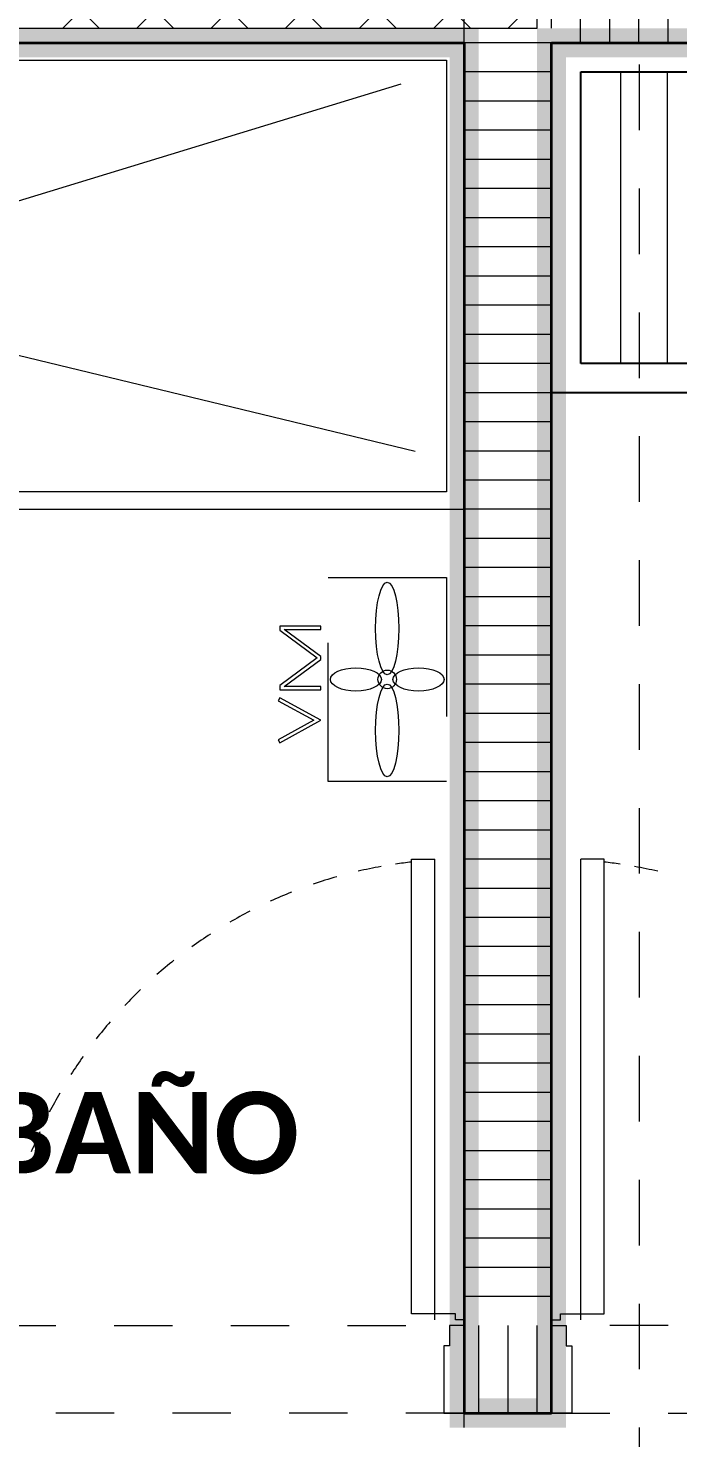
# Model space of a CAD drawing. Header units: metres. Extents: x -144 to 1000, y -717 to 29.
# Drawn here: x 836.01 to 837.124, y -564.261 to -561.844 of the extents above; entities that cross this region are included whole.
import ezdxf

# ---------------------------------------------------------------- set-up
doc = ezdxf.new("R2010")
doc.units = ezdxf.units.M
for name, pattern in [('Basculante', [0.11625, 0.075, -0.04125]), ('basculante modificado', [0.18, 0.1125, -0.0675]), ('Trazo_2_', [0.47625, 0.238125, -0.238125])]:
    doc.linetypes.add(name, pattern=pattern)
doc.layers.get('0').update_dxf_attribs({"color": 1})
doc.layers.add('00-MEDICION', color=30, linetype='Continuous')
for name, color, linetype, lineweight in [('A-DETL', 1, 'Continuous', 9), ('A-DETL-GENF', 1, 'Continuous', 9), ('A-DETL-GENF-HDLN', 1, 'Trazo_2_', 9), ('A-DETL-THIN', 1, 'Continuous', 9), ('A-DOOR', 1, 'Continuous', 9), ('A-DOOR-FRAM', 1, 'Continuous', 9), ('A-GENM', 1, 'Continuous', 9), ('A-WALL', 4, 'Continuous', 9), ('G-ANNO-TEXT', 2, 'Continuous', 9), ('P-SANR-FIXT', 1, 'Continuous', 9)]:
    doc.layers.add(name, color=color, linetype=linetype, lineweight=lineweight)
doc.layers.add('A-WALL-PATT', color=7, linetype='Continuous', lineweight=35, true_color=0x9c9c9c)
doc.styles.add('Calibri_B', font='calibrib.ttf', dxfattribs={"height": 0.165})

# ---------------------------------------------------------------- blocks, each defined once
blk = doc.blocks.new('H')
at = {"layer": 'A-WALL-PATT', "true_color": 0x747474}
h = blk.add_hatch(color=8, dxfattribs=at)
h.paths.add_polyline_path([(840.9053, -503.0254), (840.9116, -503.0254), (840.9116, -503.0004), (839.3866, -503.0004), (839.3866, -503.0254), (840.8816, -503.0254)])
h.paths.add_polyline_path([(839.2866, -503.0254), (839.2866, -503.0004), (838.8616, -503.0004), (838.8616, -503.0254), (839.2616, -503.0254)])
at = {"layer": 'A-DETL', "color": 7, "linetype": 'basculante modificado'}
for p, q in [((840.9117, -508.3754), (840.9117, -501.5754)), ((841.2117, -501.5754), (841.2117, -508.3754))]:
    blk.add_line(p, q, dxfattribs=at)
at = {"layer": 'A-DETL-GENF', "color": 251, "true_color": 0x535353}
for p, q in [((841.1803, -503.5754), (841.1803, -503.0754)), ((841.2603, -503.5754), (841.2603, -503.0754))]:
    blk.add_line(p, q, dxfattribs=at)
at = {"layer": 'A-DETL-GENF'}
for p, q in [((840.666, -504.0259), (840.5953, -504.0259)), ((840.5953, -504.0259), (840.5953, -504.033)), ((840.5953, -504.033), (840.6596, -504.0805)), ((840.666, -504.0781), (840.603, -504.0316)), ((840.603, -504.0316), (840.666, -504.0316)), ((840.666, -504.0316), (840.666, -504.0259)), ((840.6596, -504.0805), (840.5953, -504.1279)), ((840.603, -504.1293), (840.666, -504.0829)), ((840.666, -504.0829), (840.666, -504.0781)), ((840.5953, -504.1279), (840.5953, -504.135)), ((840.666, -504.1293), (840.603, -504.1293)), ((840.666, -504.135), (840.666, -504.1293)), ((840.5953, -504.149), (840.5926, -504.154)), ((840.5926, -504.154), (840.654, -504.1874)), ((840.5953, -504.135), (840.666, -504.135)), ((840.666, -504.1874), (840.5953, -504.149)), ((840.654, -504.1874), (840.5926, -504.2209)), ((840.5953, -504.2259), (840.666, -504.1874)), ((840.5926, -504.2209), (840.5953, -504.2259))]:
    blk.add_line(p, q, dxfattribs=at)
at = {"layer": 'A-DETL-GENF', "linetype": 'Basculante'}
for p, q in [((840.1116, -505.2254), (840.9116, -505.2254)), ((840.9116, -505.2254), (840.9116, -505.3754)), ((841.0616, -505.2254), (841.0616, -505.3754)), ((841.8616, -505.2254), (841.0616, -505.2254)), ((840.9116, -505.3754), (840.1116, -505.3754)), ((841.0616, -505.3754), (841.8616, -505.3754))]:
    blk.add_line(p, q, dxfattribs=at)
at = {"layer": 'A-DETL-GENF'}
blk.add_circle((840.7797, -504.1173), 0.0159, dxfattribs=at)
for centre, major_axis, ratio in [((840.7797, -504.0299), (0, -0.0795), 0.25), ((840.726, -504.1173), (-0.0438, 0), 0.454545), ((840.8334, -504.1173), (-0.0438, 0), 0.454545), ((840.7797, -504.2047), (0, 0.0795), 0.25)]:
    blk.add_ellipse(centre, major_axis=major_axis, ratio=ratio, dxfattribs=at)
at = {"layer": 'A-DETL-GENF-HDLN'}
for p, q in [((840.6785, -504.2925), (840.6785, -503.9425)), ((840.6785, -503.9425), (840.8813, -503.9425)), ((840.8813, -503.9425), (840.8813, -504.2925)), ((840.8813, -504.2925), (840.6785, -504.2925))]:
    blk.add_line(p, q, dxfattribs=at)
at = {"layer": 'A-DETL-THIN'}
for p, q in [((842.5117, -503.0754), (841.1116, -503.0754)), ((841.1116, -503.0754), (841.1116, -503.5754)), ((841.1116, -503.5754), (842.5117, -503.5754))]:
    blk.add_line(p, q, dxfattribs=at)
at = {"layer": 'A-DOOR', "lineweight": 15}
for p, q in [((840.8216, -504.4254), (840.8616, -504.4254)), ((840.8216, -505.2054), (840.8216, -504.4254)), ((840.8616, -505.2154), (840.8616, -504.4254)), ((841.1516, -504.4254), (841.1116, -504.4254)), ((841.1116, -505.2154), (841.1116, -504.4254)), ((841.1516, -505.2054), (841.1516, -504.4254)), ((840.8966, -505.2054), (840.8216, -505.2054)), ((840.8966, -505.2154), (840.8966, -505.2054)), ((840.9116, -505.2154), (840.8966, -505.2154)), ((841.0616, -505.2154), (841.0766, -505.2154)), ((841.0766, -505.2054), (841.1516, -505.2054)), ((841.0766, -505.2154), (841.0766, -505.2054))]:
    blk.add_line(p, q, dxfattribs=at)
at = {"layer": 'A-DOOR'}
for p, q in [((840.9116, -505.2254), (840.9116, -505.3754)), ((841.0616, -505.2254), (841.0616, -505.3754))]:
    blk.add_line(p, q, dxfattribs=at)
for centre, start, end in [((840.9116, -505.2254), 100.2582, 103.1511), ((840.9116, -505.2254), 100.2582, 103.1511), ((840.9116, -505.2254), 96.4594, 98.45), ((841.0616, -505.2254), 81.55, 83.5406), ((841.0616, -505.2254), 76.8489, 79.7418), ((841.0616, -505.2254), 76.8489, 79.7418), ((840.9116, -505.2254), 105.8316, 108.8857), ((840.9116, -505.2254), 111.7283, 114.5549), ((840.9116, -505.2254), 117.366, 120.1622), ((840.9116, -505.2254), 122.9441, 125.7122), ((840.9116, -505.2254), 128.4672, 131.2097), ((840.9116, -505.2254), 133.9406, 136.6605), ((840.9116, -505.2254), 139.3702, 142.0705), ((840.9116, -505.2254), 144.7622, 147.4462), ((840.9116, -505.2254), 150.1233, 152.7944), ((840.9116, -505.2254), 155.4605, 158.1223)]:
    blk.add_arc(centre, 0.8, start, end, dxfattribs=at)
at = {"layer": 'A-DOOR-FRAM'}
for p, q in [((840.9116, -505.2254), (840.8866, -505.2254)), ((840.8866, -505.2254), (840.8866, -505.2604)), ((841.0616, -505.2254), (841.0866, -505.2254)), ((841.0866, -505.2254), (841.0866, -505.2604)), ((840.8866, -505.2604), (840.8766, -505.2604)), ((840.8766, -505.2604), (840.8766, -505.3754)), ((841.0866, -505.2604), (841.0966, -505.2604)), ((841.0966, -505.2604), (841.0966, -505.3754)), ((840.8766, -505.3754), (840.9116, -505.3754)), ((841.0966, -505.3754), (841.0616, -505.3754))]:
    blk.add_line(p, q, dxfattribs=at)
at = {"layer": 'A-GENM', "lineweight": 25}
for p, q in [((841.0616, -503.0254), (841.0616, -503.6254)), ((842.5617, -503.0254), (841.0616, -503.0254)), ((841.1116, -503.5754), (841.1116, -503.0754)), ((841.1116, -503.0754), (842.5117, -503.0754)), ((842.5117, -503.5754), (841.1116, -503.5754)), ((841.0616, -503.6254), (842.5617, -503.6254))]:
    blk.add_line(p, q, dxfattribs=at)
at = {"layer": 'A-WALL'}
for p, q in [((841.0366, -503.0004), (841.0366, -501.6004)), ((839.3866, -503.0004), (841.0366, -503.0004)), ((840.9116, -503.0254), (840.9116, -503.0004))]:
    blk.add_line(p, q, dxfattribs=at)
at = {"layer": 'A-WALL', "lineweight": 35}
for p, q in [((839.4116, -503.0254), (840.9116, -503.0254)), ((840.9116, -503.0254), (840.9116, -505.3754)), ((841.0616, -503.0254), (842.5617, -503.0254)), ((841.0616, -505.3754), (841.0616, -503.0254)), ((840.9116, -505.3754), (841.0616, -505.3754))]:
    blk.add_line(p, q, dxfattribs=at)
at = {"layer": 'A-WALL-PATT', "color": 8, "lineweight": 5, "true_color": 0x727272}
for p, q in [((841.0613, -503.0004), (841.0613, -502.8754)), ((841.1113, -503.0254), (841.1113, -502.8754)), ((841.1613, -503.0254), (841.1613, -502.8754)), ((841.2113, -503.0254), (841.2113, -502.8754)), ((841.2613, -503.0254), (841.2613, -502.8754)), ((841.0616, -503.0256), (840.9116, -503.0256)), ((841.0616, -503.0756), (840.9116, -503.0756)), ((841.0616, -503.1256), (840.9116, -503.1256)), ((841.0616, -503.1756), (840.9116, -503.1756)), ((841.0616, -503.2256), (840.9116, -503.2256)), ((841.0616, -503.2756), (840.9116, -503.2756)), ((841.0616, -503.3256), (840.9116, -503.3256)), ((841.0616, -503.3756), (840.9116, -503.3756)), ((841.0616, -503.4256), (840.9116, -503.4256)), ((841.0616, -503.4756), (840.9116, -503.4756)), ((841.0616, -503.5256), (840.9116, -503.5256)), ((841.0616, -503.5756), (840.9116, -503.5756)), ((841.0616, -503.6256), (840.9116, -503.6256)), ((841.0616, -503.6756), (840.9116, -503.6756)), ((841.0616, -503.7256), (840.9116, -503.7256)), ((841.0616, -503.7756), (840.9116, -503.7756)), ((841.0616, -503.8256), (840.9116, -503.8256)), ((841.0616, -503.8756), (840.9116, -503.8756)), ((841.0616, -503.9256), (840.9116, -503.9256)), ((841.0616, -503.9756), (840.9116, -503.9756)), ((841.0616, -504.0256), (840.9116, -504.0256)), ((841.0616, -504.0756), (840.9116, -504.0756)), ((841.0616, -504.1256), (840.9116, -504.1256)), ((841.0616, -504.1756), (840.9116, -504.1756)), ((841.0616, -504.2256), (840.9116, -504.2256)), ((841.0616, -504.2756), (840.9116, -504.2756)), ((841.0616, -504.3256), (840.9116, -504.3256)), ((841.0616, -504.3756), (840.9116, -504.3756)), ((841.0616, -504.4256), (840.9116, -504.4256)), ((841.0616, -504.4756), (840.9116, -504.4756)), ((841.0616, -504.5256), (840.9116, -504.5256)), ((841.0616, -504.5756), (840.9116, -504.5756)), ((841.0616, -504.6256), (840.9116, -504.6256)), ((841.0616, -504.6756), (840.9116, -504.6756)), ((841.0616, -504.7256), (840.9116, -504.7256)), ((841.0616, -504.7756), (840.9116, -504.7756)), ((841.0616, -504.8256), (840.9116, -504.8256)), ((841.0616, -504.8756), (840.9116, -504.8756)), ((841.0616, -504.9256), (840.9116, -504.9256)), ((841.0616, -504.9756), (840.9116, -504.9756)), ((841.0616, -505.0256), (840.9116, -505.0256)), ((841.0616, -505.0756), (840.9116, -505.0756)), ((841.0616, -505.1256), (840.9116, -505.1256)), ((841.0616, -505.1756), (840.9116, -505.1756)), ((840.9363, -505.2254), (840.9363, -505.3754)), ((840.9863, -505.2254), (840.9863, -505.3754)), ((841.0363, -505.2254), (841.0363, -505.3754))]:
    blk.add_line(p, q, dxfattribs=at)
at = {"layer": 'A-WALL-PATT', "color": 1, "lineweight": 5, "true_color": 0xff0000}
for p, q in [((840.2859, -503.0004), (840.1859, -502.9004)), ((840.2233, -503.0004), (840.3233, -502.9004)), ((840.4131, -503.0004), (840.3131, -502.9004)), ((840.3505, -503.0004), (840.4505, -502.9004)), ((840.5404, -503.0004), (840.4404, -502.9004)), ((840.4778, -503.0004), (840.5778, -502.9004)), ((840.6677, -503.0004), (840.5677, -502.9004)), ((840.6051, -503.0004), (840.7051, -502.9004)), ((840.795, -503.0004), (840.695, -502.9004)), ((840.7324, -503.0004), (840.8324, -502.9004)), ((840.9223, -503.0004), (840.8223, -502.9004)), ((840.8597, -503.0004), (840.9597, -502.9004)), ((840.9869, -503.0004), (841.0366, -502.9508))]:
    blk.add_line(p, q, dxfattribs=at)
at = {"layer": 'P-SANR-FIXT'}
for p, q in [((839.4416, -503.0554), (840.8816, -503.0554)), ((840.8816, -503.0554), (840.8816, -503.7954)), ((840.8028, -503.0964), (839.6713, -503.4423)), ((840.8275, -503.7265), (839.6546, -503.443)), ((840.8816, -503.7954), (839.4416, -503.7954)), ((839.4116, -503.8254), (840.9116, -503.8254))]:
    blk.add_line(p, q, dxfattribs=at)
at = {"layer": 'G-ANNO-TEXT', "style": 'Calibri_B'}
blk.add_text('BAÑO', height=0.14, dxfattribs=at).set_placement((840.0886, -504.9646))

msp = doc.modelspace()

# ---------------------------------------------------------------- linework, layer by layer
at = {"layer": '00-MEDICION', "const_width": 0.05}
msp.add_lwpolyline([(838.4078, -567.219), (834.8578, -567.219), (834.8578, -564.219), (835.9577, -564.219), (835.9577, -564.069), (835.2577, -564.069), (835.2577, -561.869), (836.7577, -561.869), (836.7578, -564.219), (836.9077, -564.219), (836.9077, -561.8691), (838.4078, -561.8691)], dxfattribs=at)

# ---------------------------------------------------------------- block references
at = {"color": 3}
msp.add_blockref('H', (-4.1539, -58.8435), dxfattribs=at)

doc.saveas('drawing.dxf')
